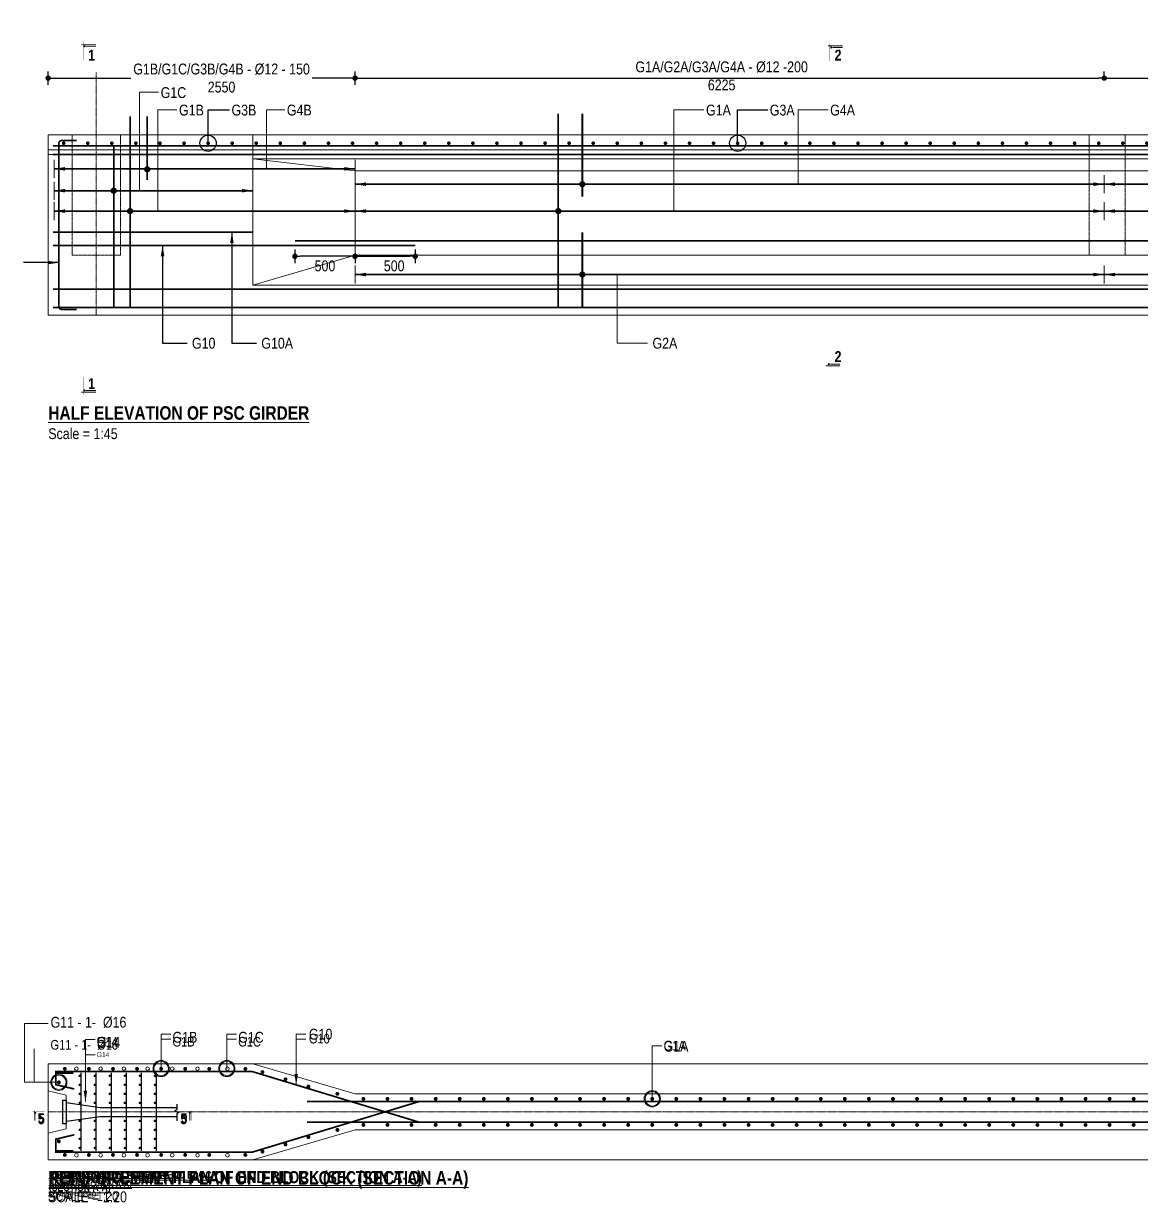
# Model space of a CAD drawing. Header units: millimetres. Extents: x -899 to 143471, y -7850 to 3872.
# Drawn here: x 89276 to 98564, y -5929 to 3872 of the extents above; entities that cross this region are included whole.
import ezdxf

# ---------------------------------------------------------------- set-up
doc = ezdxf.new("R2010")
doc.units = ezdxf.units.MM
doc.header["$PDMODE"] = 3
doc.linetypes.add('ACAD_ISO02W100', pattern=[15, 12, -3])
doc.linetypes.add('CENTER2', pattern=[28.575, 19.05, -3.175, 3.175, -3.175])
for name, color, linetype, lineweight in [('2_Bar_Dot', 3, 'Continuous', 15), ('Bar_Dot', 3, 'Continuous', 15), ('Center Line', 3, 'CENTER2', 9), ('Concrete inside', 124, 'Continuous', 13), ('Concrete Out', 4, 'Continuous', 20), ('Diap', 3, 'ACAD_ISO02W100', 9), ('Dim Arrow', 3, 'Continuous', 9), ('Dim Arrow @ 20', 3, 'Continuous', 9), ('Dim Arrow @ 25', 3, 'Continuous', 9), ('Dim Arrow @ 40', 3, 'Continuous', 9), ('Dim Arrow @ 45', 3, 'Continuous', 9), ('Dimension', 3, 'Continuous', 9), ('Dimension @ 45', 3, 'Continuous', 9), ('G_text', 7, 'Continuous', 25), ('G_text @ 20', 7, 'Continuous', 25), ('G_text @ 25', 7, 'Continuous', 25), ('G_text @ 40', 7, 'Continuous', 25), ('G_text @ 45', 7, 'Continuous', 25), ('Line @ 45', 7, 'Continuous', 20), ('M_Dim Arrow', 3, 'Continuous', 9), ('M_Dim Arrow @ 40', 3, 'Continuous', 9), ('M_Dim Arrow @ 45', 3, 'Continuous', 9), ('M_Section Mark', 7, 'Continuous', 13), ('M_Section Mark @ 20', 7, 'Continuous', 13), ('M_Section Mark @ 25', 7, 'Continuous', 13), ('M_Section Mark @ 40', 7, 'Continuous', 13), ('M_Section Mark @ 45', 7, 'Continuous', 13), ('M_Text_Normal', 7, 'Continuous', 25), ('M_Text_Normal @ 40', 7, 'Continuous', 25), ('M_Text_Normal @ 45', 7, 'Continuous', 25), ('Re-bar', 1, 'Continuous', 30), ('Re-bar_Mesh', 1, 'Continuous', 30), ('Section Mark', 7, 'Continuous', 13), ('Text_Normal', 7, 'Continuous', 25), ('Text_Normal @ 20', 7, 'Continuous', 25), ('Text_Normal @ 25', 7, 'Continuous', 25), ('Text_Normal @ 40', 7, 'Continuous', 25), ('Text_Normal @ 45', 7, 'Continuous', 25), ('Text_Title', 1, 'Continuous', 20), ('Text_Title @ 20', 1, 'Continuous', 20), ('Text_Title @ 25', 1, 'Continuous', 20), ('Text_Title @ 40', 1, 'Continuous', 20), ('Text_Title @ 45', 1, 'Continuous', 20)]:
    doc.layers.add(name, color=color, linetype=linetype, lineweight=lineweight)
doc.styles.add('SWIS_B_N', font='swisscb.ttf', dxfattribs={"height": 2})
doc.styles.add('SWIS_B_T', font='swisscb.ttf', dxfattribs={"height": 2.5})
doc.styles.add('SWIS_R_N', font='swissc.ttf', dxfattribs={"height": 2})
doc.dimstyles.new('Closed_Arrow', dxfattribs={"dimtxt": 2, "dimasz": 2, "dimexe": 1.25, "dimexo": 0.75, "dimgap": 0.75, "dimtad": 2, "dimdec": 0, "dimzin": 0, "dimdsep": 46, "dimtxsty": 'SWIS_R_N', "dimblk": 'DOT', "dimcen": 0.5, "dimadec": 0, "dimazin": 0, "dimtfac": 1, "dimtdec": 0, "dimtofl": 0, "dimtmove": 0, "dimatfit": 3, "dimfxl": 1.25, "dimfxlon": 1, "dimtolj": 1, "dimtzin": 0, "dimarcsym": 0})
doc.dimstyles.new('Dot_Anno', dxfattribs={"dimtxt": 2, "dimasz": 1, "dimexe": 1.25, "dimexo": 0.75, "dimgap": 0.75, "dimtad": 2, "dimdec": 0, "dimzin": 0, "dimdsep": 46, "dimtxsty": 'SWIS_R_N', "dimblk": 'DOT', "dimcen": 0.5, "dimadec": 0, "dimazin": 0, "dimtfac": 1, "dimtdec": 0, "dimtofl": 0, "dimtmove": 0, "dimatfit": 3, "dimfxl": 1.25, "dimfxlon": 1, "dimtolj": 1, "dimtzin": 0, "dimarcsym": 0})
doc.dimstyles.new('Dot_Blanck', dxfattribs={"dimtxt": 2, "dimasz": 3, "dimexe": 1.25, "dimexo": 0.75, "dimgap": 0.75, "dimtad": 2, "dimdec": 0, "dimzin": 0, "dimdsep": 46, "dimtxsty": 'SWIS_R_N', "dimblk": 'DOT', "dimcen": 0.5, "dimadec": 0, "dimazin": 0, "dimtfac": 1, "dimtdec": 0, "dimtofl": 0, "dimtmove": 0, "dimatfit": 3, "dimldrblk": 'DOTBLANK', "dimfxl": 1.25, "dimfxlon": 1, "dimtolj": 1, "dimtzin": 0, "dimarcsym": 0})

# ---------------------------------------------------------------- blocks, each defined once
blk = doc.blocks.new('*U990')
at = {"layer": 'Text_Title @ 20', "insert": (89486.4, -5668.3), "char_height": 50, "attachment_point": 1, "style": 'SWIS_B_T'}
blk.add_mtext_dynamic_manual_height_columns('{\\LREINFORCEMENT PLAN OF END BLOCK (SECTION A-A)}', width=1065.292, gutter_width=275, heights=[0], dxfattribs=at)
at = {"layer": 'Text_Title @ 25', "insert": (89486.4, -5668.3), "char_height": 62.5, "attachment_point": 1, "style": 'SWIS_B_T'}
blk.add_mtext_dynamic_manual_height_columns('{\\LREINFORCEMENT PLAN OF END BLOCK (SECTION A-A)}', width=1526.066, gutter_width=343.8, heights=[0], dxfattribs=at)
at = {"layer": 'Text_Title @ 40', "insert": (89486.4, -5668.3), "char_height": 100, "attachment_point": 1, "style": 'SWIS_B_T'}
blk.add_mtext_dynamic_manual_height_columns('{\\LREINFORCEMENT PLAN OF END BLOCK (SECTION A-A)}', width=4161.608, gutter_width=550, heights=[0], dxfattribs=at)
at = {"layer": 'Text_Title @ 45', "insert": (89486.4, -5668.3), "char_height": 112.5, "attachment_point": 1, "style": 'SWIS_B_T'}
blk.add_mtext_dynamic_manual_height_columns('{\\LREINFORCEMENT PLAN OF END BLOCK (SECTION A-A)}', width=4681.809, gutter_width=618.8, heights=[0], dxfattribs=at)
blk = doc.blocks.new('*U991')
at = {"layer": 'Text_Normal @ 20', "insert": (89478.8, -5837.2), "char_height": 40, "attachment_point": 1, "style": 'SWIS_R_N'}
blk.add_mtext_dynamic_manual_height_columns('SCALE = 1:20', width=393.173, gutter_width=200, heights=[0], dxfattribs=at)
at = {"layer": 'Text_Normal @ 25', "insert": (89478.8, -5837.2), "char_height": 50, "attachment_point": 1, "style": 'SWIS_R_N'}
blk.add_mtext_dynamic_manual_height_columns('SCALE = 1:20', width=491.467, gutter_width=250, heights=[0], dxfattribs=at)
at = {"layer": 'Text_Normal @ 40', "insert": (89478.8, -5837.2), "char_height": 80, "attachment_point": 1, "style": 'SWIS_R_N'}
blk.add_mtext_dynamic_manual_height_columns('SCALE = 1:20', width=786.347, gutter_width=400, heights=[0], dxfattribs=at)
at = {"layer": 'Text_Normal @ 45', "insert": (89478.8, -5837.2), "char_height": 90, "attachment_point": 1, "style": 'SWIS_R_N'}
blk.add_mtext_dynamic_manual_height_columns('SCALE = 1:20', width=884.64, gutter_width=450, heights=[0], dxfattribs=at)
blk = doc.blocks.new('_Dot')
at = {"color": 0, "linetype": 'ByBlock', "lineweight": -2}
blk.add_line((-0.5, 0), (-1, 0), dxfattribs=at)
at = {"color": 0, "linetype": 'ByBlock', "const_width": 0.5}
blk.add_lwpolyline([(-0.25, 0, 1), (0.25, 0, 1)], format="xyb", close=True, dxfattribs=at)
blk = doc.blocks.new('_DotBlank')
at = {"color": 0, "linetype": 'ByBlock', "lineweight": -2}
blk.add_line((-0.5, 0), (-1, 0), dxfattribs=at)
blk.add_circle((0, 0), 0.5, dxfattribs=at)
blk = doc.blocks.new('*U1005')
at = {"layer": 'M_Text_Normal @ 40', "insert": (94594.1, -4585.3), "char_height": 80, "attachment_point": 1, "style": 'SWIS_R_N'}
blk.add_mtext_dynamic_manual_height_columns('G1A', width=95.04, gutter_width=400, heights=[0], dxfattribs=at)
at = {"layer": 'M_Text_Normal @ 45', "insert": (94594.1, -4585.3), "char_height": 90, "attachment_point": 1, "style": 'SWIS_R_N'}
blk.add_mtext_dynamic_manual_height_columns('G1A', width=106.919, gutter_width=450, heights=[0], dxfattribs=at)
blk = doc.blocks.new('*U1007')
at = {"layer": 'M_Text_Normal @ 40', "insert": (90513.3, -4552.5), "char_height": 80, "attachment_point": 1, "style": 'SWIS_R_N'}
blk.add_mtext_dynamic_manual_height_columns('G1B', width=95.04, gutter_width=400, heights=[0], dxfattribs=at)
at = {"layer": 'M_Text_Normal @ 45', "insert": (90513.3, -4510.5), "char_height": 90, "attachment_point": 1, "style": 'SWIS_R_N'}
blk.add_mtext_dynamic_manual_height_columns('G1B', width=106.919, gutter_width=450, heights=[0], dxfattribs=at)
blk = doc.blocks.new('*U1009')
at = {"layer": 'G_text @ 20', "insert": (89884.7, -4680.4), "char_height": 40, "attachment_point": 1, "style": 'SWIS_R_N'}
blk.add_mtext_dynamic_manual_height_columns('G14', width=47.52, gutter_width=200, heights=[0], dxfattribs=at)
at = {"layer": 'G_text @ 25', "insert": (89884.7, -4552.7), "char_height": 50, "attachment_point": 1, "style": 'SWIS_R_N'}
blk.add_mtext_dynamic_manual_height_columns('G14', width=59.4, gutter_width=250, heights=[0], dxfattribs=at)
at = {"layer": 'G_text @ 40', "insert": (89884.7, -4552.7), "char_height": 80, "attachment_point": 1, "style": 'SWIS_R_N'}
blk.add_mtext_dynamic_manual_height_columns('G14', width=95.04, gutter_width=400, heights=[0], dxfattribs=at)
at = {"layer": 'G_text @ 45', "insert": (89884.7, -4552.7), "char_height": 90, "attachment_point": 1, "style": 'SWIS_R_N'}
blk.add_mtext_dynamic_manual_height_columns('G14', width=106.919, gutter_width=450, heights=[0], dxfattribs=at)
blk = doc.blocks.new('*U1011')
at = {"layer": 'M_Text_Normal @ 40', "insert": (91646.7, -4526.8), "char_height": 80, "attachment_point": 1, "style": 'SWIS_R_N'}
blk.add_mtext_dynamic_manual_height_columns('G10', width=95.04, gutter_width=400, heights=[0], dxfattribs=at)
at = {"layer": 'M_Text_Normal @ 45', "insert": (91646.7, -4484.8), "char_height": 90, "attachment_point": 1, "style": 'SWIS_R_N'}
blk.add_mtext_dynamic_manual_height_columns('G10', width=106.919, gutter_width=450, heights=[0], dxfattribs=at)
blk = doc.blocks.new('*U1014')
at = {"layer": 'M_Section Mark @ 20', "insert": (89395.2, -5188.3), "char_height": 40, "attachment_point": 1, "style": 'SWIS_B_N'}
blk.add_mtext_dynamic_manual_height_columns('5', width=119.558, gutter_width=200, heights=[0], dxfattribs=at)
at = {"layer": 'M_Section Mark @ 25', "insert": (89395.2, -5188.3), "char_height": 50, "attachment_point": 1, "style": 'SWIS_B_N'}
blk.add_mtext_dynamic_manual_height_columns('5', width=149.447, gutter_width=250, heights=[0], dxfattribs=at)
at = {"layer": 'M_Section Mark @ 40', "insert": (89395.2, -5188.3), "char_height": 80, "attachment_point": 1, "style": 'SWIS_B_N'}
blk.add_mtext_dynamic_manual_height_columns('5', width=239.115, gutter_width=400, heights=[0], dxfattribs=at)
at = {"layer": 'M_Section Mark @ 45', "insert": (89395.2, -5188.3), "char_height": 90, "attachment_point": 1, "style": 'SWIS_B_N'}
blk.add_mtext_dynamic_manual_height_columns('5', width=269.004, gutter_width=450, heights=[0], dxfattribs=at)
blk = doc.blocks.new('*U1015')
at = {"layer": 'M_Section Mark @ 20', "insert": (90635.5, -5188.3), "char_height": 40, "attachment_point": 3, "style": 'SWIS_B_N'}
blk.add_mtext_dynamic_manual_height_columns('5', width=119.558, gutter_width=200, heights=[0], dxfattribs=at)
at = {"layer": 'M_Section Mark @ 25', "insert": (90635.5, -5188.3), "char_height": 50, "attachment_point": 3, "style": 'SWIS_B_N'}
blk.add_mtext_dynamic_manual_height_columns('5', width=149.447, gutter_width=250, heights=[0], dxfattribs=at)
at = {"layer": 'M_Section Mark @ 40', "insert": (90635.5, -5188.3), "char_height": 80, "attachment_point": 3, "style": 'SWIS_B_N'}
blk.add_mtext_dynamic_manual_height_columns('5', width=239.115, gutter_width=400, heights=[0], dxfattribs=at)
at = {"layer": 'M_Section Mark @ 45', "insert": (90635.5, -5188.3), "char_height": 90, "attachment_point": 3, "style": 'SWIS_B_N'}
blk.add_mtext_dynamic_manual_height_columns('5', width=269.004, gutter_width=450, heights=[0], dxfattribs=at)
blk = doc.blocks.new('*U1071')
at = {"layer": 'M_Text_Normal @ 40', "insert": (89499.8, -4660.8), "char_height": 80, "attachment_point": 7, "style": 'SWIS_R_N'}
blk.add_mtext_dynamic_manual_height_columns('G11 - 1-  %%C16 ', width=773.953, gutter_width=400, heights=[0], dxfattribs=at)
at = {"layer": 'M_Text_Normal @ 45', "insert": (89499.8, -4479.1), "char_height": 90, "attachment_point": 7, "style": 'SWIS_R_N'}
blk.add_mtext_dynamic_manual_height_columns('G11 - 1-  %%C16 ', width=1846.42, gutter_width=450, heights=[0], dxfattribs=at)
blk = doc.blocks.new('*U8')
at = {"layer": 'Re-bar', "const_width": 15.2}
blk.add_lwpolyline([(-7.6, 0, 1), (7.6, 0, 1)], format="xyb", close=True, dxfattribs=at)
blk = doc.blocks.new('*U9')
at = {"layer": 'Dimension', "color": 0, "linetype": 'ByBlock', "lineweight": -2, "transparency": 16777216}
for p in [(0, 0), (200, 0), (400, 0), (600, 0), (800, 0), (1000, 0), (1200, 0), (1400, 0), (1600, 0), (1800, 0), (2000, 0), (2200, 0), (2400, 0), (2600, 0), (2800, 0), (3000, 0), (3200, 0), (3400, 0), (3600, 0), (3800, 0), (4000, 0), (4200, 0), (4400, 0), (4600, 0), (4800, 0), (5000, 0), (5200, 0), (5400, 0), (5600, 0), (5800, 0), (6000, 0), (6200, 0), (6400, 0), (6600, 0), (6800, 0), (7000, 0), (7200, 0), (7400, 0), (7600, 0), (7800, 0), (8000, 0), (8200, 0), (8400, 0), (8600, 0), (8800, 0), (9000, 0), (9200, 0), (9400, 0), (9600, 0), (9800, 0), (10000, 0), (10200, 0), (10400, 0), (10600, 0), (10800, 0), (11000, 0), (11200, 0), (11400, 0), (11600, 0), (11800, 0), (12000, 0), (12200, 0), (12400, 0), (12600, 0), (12800, 0), (13000, 0), (13200, 0), (13400, 0), (13600, 0), (13800, 0), (14000, 0), (14200, 0), (14400, 0), (14600, 0), (14800, 0)]:
    blk.add_blockref('*U8', p, dxfattribs=at)
blk = doc.blocks.new('*U10')
at = {"layer": 'Bar_Dot', "const_width": 16}
blk.add_lwpolyline([(0, 8, 1), (0, -8, 1)], format="xyb", close=True, dxfattribs=at)
blk = doc.blocks.new('*U11')
at = {"layer": 'Dimension', "color": 0, "linetype": 'ByBlock', "lineweight": -2, "transparency": 16777216}
for p in [(0, 0), (200, 0), (400, 0), (600, 0), (800, 0), (1000, 0), (1200, 0), (1400, 0), (1600, 0), (1800, 0), (2000, 0), (2200, 0), (2400, 0), (2600, 0), (2800, 0), (3000, 0), (3200, 0), (3400, 0), (3600, 0), (3800, 0), (4000, 0), (4200, 0), (4400, 0), (4600, 0), (4800, 0), (5000, 0), (5200, 0), (5400, 0), (5600, 0), (5800, 0), (6000, 0), (6200, 0), (6400, 0), (6600, 0), (6800, 0), (7000, 0), (7200, 0), (7400, 0), (7600, 0), (7800, 0), (8000, 0), (8200, 0), (8400, 0), (8600, 0), (8800, 0), (9000, 0), (9200, 0), (9400, 0), (9600, 0), (9800, 0), (10000, 0), (10200, 0), (10400, 0), (10600, 0), (10800, 0), (11000, 0), (11200, 0), (11400, 0), (11600, 0), (11800, 0), (12000, 0), (12200, 0)]:
    blk.add_blockref('*U10', p, dxfattribs=at)
blk = doc.blocks.new('*U12')
at = {"layer": 'Bar_Dot', "const_width": 16}
blk.add_lwpolyline([(0, 8, 1), (0, -8, 1)], format="xyb", close=True, dxfattribs=at)
blk = doc.blocks.new('*U13')
at = {"layer": 'Dimension', "color": 0, "linetype": 'ByBlock', "lineweight": -2, "transparency": 16777216}
for p in [(0, 0), (200, 0), (400, 0), (600, 0), (800, 0), (1000, 0), (1200, 0), (1400, 0), (1600, 0), (1800, 0), (2000, 0), (2200, 0), (2400, 0), (2600, 0), (2800, 0), (3000, 0), (3200, 0), (3400, 0), (3600, 0), (3800, 0), (4000, 0), (4200, 0), (4400, 0), (4600, 0), (4800, 0), (5000, 0), (5200, 0), (5400, 0), (5600, 0), (5800, 0), (6000, 0), (6200, 0), (6400, 0), (6600, 0), (6800, 0), (7000, 0), (7200, 0), (7400, 0), (7600, 0), (7800, 0), (8000, 0), (8200, 0), (8400, 0), (8600, 0), (8800, 0), (9000, 0), (9200, 0), (9400, 0), (9600, 0), (9800, 0), (10000, 0), (10200, 0), (10400, 0), (10600, 0), (10800, 0), (11000, 0), (11200, 0), (11400, 0), (11600, 0), (11800, 0), (12000, 0), (12200, 0)]:
    blk.add_blockref('*U12', p, dxfattribs=at)
blk = doc.blocks.new('*D91')
at = {"layer": 'Defpoints', "color": 0, "transparency": 16777216}
for p in [(92030.1, 3418.2), (89480.1, 2946.9), (92030.1, 2739)]:
    blk.add_point(p, dxfattribs=at)
at = {"layer": 'Dimension', "color": 0, "lineweight": -2, "transparency": 16777216}
for p, q in [((89480.1, 3361.9), (89480.1, 3474.4)), ((92030.1, 3361.9), (92030.1, 3474.4)), ((89525.1, 3418.2), (90168, 3418.2)), ((91985.1, 3418.2), (91674.1, 3418.2))]:
    blk.add_line(p, q, dxfattribs=at)
at = {"layer": 'Dimension', "color": 0, "lineweight": -2, "transparency": 16777216, "xscale": 45, "yscale": 45, "zscale": 45, "rotation": 180}
blk.add_blockref('_Dot', (89480.1, 3418.2), dxfattribs=at)
at = {"layer": 'Dimension', "color": 0, "lineweight": -2, "transparency": 16777216, "xscale": 45, "yscale": 45, "zscale": 45}
blk.add_blockref('_Dot', (92030.1, 3418.2), dxfattribs=at)
at = {"layer": 'Dimension', "color": 0, "transparency": 16777216, "insert": (90921, 3418.2), "char_height": 90, "attachment_point": 5, "style": 'SWIS_R_N'}
blk.add_mtext('\\A1;G1B/G1C/G3B/G4B - %%C12 - 150\\P2550', dxfattribs=at)
blk = doc.blocks.new('*D94')
at = {"layer": 'Defpoints', "color": 0, "transparency": 16777216}
for p in [(98255.1, 3418.2), (98255.1, 3418.2), (92030.1, 2739)]:
    blk.add_point(p, dxfattribs=at)
at = {"layer": 'Dimension', "color": 0, "lineweight": -2, "transparency": 16777216}
for p, q in [((92030.1, 3361.9), (92030.1, 3474.4)), ((98255.1, 3418.2), (98255.1, 3474.4)), ((92075.1, 3418.2), (98210.1, 3418.2))]:
    blk.add_line(p, q, dxfattribs=at)
at = {"layer": 'Dimension', "color": 0, "lineweight": -2, "transparency": 16777216, "xscale": 45, "yscale": 45, "zscale": 45, "rotation": 180}
blk.add_blockref('_Dot', (92030.1, 3418.2), dxfattribs=at)
at = {"layer": 'Dimension', "color": 0, "lineweight": -2, "transparency": 16777216, "xscale": 45, "yscale": 45, "zscale": 45}
blk.add_blockref('_Dot', (98255.1, 3418.2), dxfattribs=at)
at = {"layer": 'Dimension', "color": 0, "transparency": 16777216, "insert": (95076.1, 3436), "char_height": 90, "width": 2160.315, "attachment_point": 5, "style": 'SWIS_R_N'}
blk.add_mtext('\\A1;G1A/G2A/G3A/G4A - %%C12 -200\\P6225', dxfattribs=at)
blk = doc.blocks.new('*D74')
at = {"layer": 'Defpoints', "color": 0, "transparency": 16777216}
for p in [(98255.1, 3418.2), (104480.1, 3418.2), (104480.1, 2946.9)]:
    blk.add_point(p, dxfattribs=at)
at = {"layer": 'Dimension', "color": 0, "lineweight": -2, "transparency": 16777216}
for p, q in [((98255.1, 3418.2), (98255.1, 3474.4)), ((104480.1, 3361.9), (104480.1, 3474.4)), ((98300.1, 3418.2), (104435.1, 3418.2))]:
    blk.add_line(p, q, dxfattribs=at)
at = {"layer": 'Dimension', "color": 0, "lineweight": -2, "transparency": 16777216, "xscale": 45, "yscale": 45, "zscale": 45, "rotation": 180}
blk.add_blockref('_Dot', (98255.1, 3418.2), dxfattribs=at)
at = {"layer": 'Dimension', "color": 0, "lineweight": -2, "transparency": 16777216, "xscale": 45, "yscale": 45, "zscale": 45}
blk.add_blockref('_Dot', (104480.1, 3418.2), dxfattribs=at)
at = {"layer": 'Dimension', "color": 0, "transparency": 16777216, "insert": (101014.2, 3436.8), "char_height": 90, "attachment_point": 5, "style": 'SWIS_R_N'}
blk.add_mtext('\\A1;G1/G2/G3/G4 - %%C12 - 250\\P6225', dxfattribs=at)
blk = doc.blocks.new('*D75')
at = {"layer": 'Defpoints', "color": 0, "transparency": 16777216}
for p in [(92030.1, 1996.9), (92530.1, 2027.3), (92530.1, 1936.8)]:
    blk.add_point(p, dxfattribs=at)
at = {"layer": 'Dimension', "color": 0, "lineweight": -2, "transparency": 16777216}
for p, q in [((92030.1, 1963.2), (92030.1, 1880.5)), ((92530.1, 1993), (92530.1, 1880.5)), ((92075.1, 1936.8), (92485.1, 1936.8))]:
    blk.add_line(p, q, dxfattribs=at)
at = {"layer": 'Dimension', "color": 0, "lineweight": -2, "transparency": 16777216, "xscale": 45, "yscale": 45, "zscale": 45, "rotation": 180}
blk.add_blockref('_Dot', (92030.1, 1936.8), dxfattribs=at)
at = {"layer": 'Dimension', "color": 0, "lineweight": -2, "transparency": 16777216, "xscale": 45, "yscale": 45, "zscale": 45}
blk.add_blockref('_Dot', (92530.1, 1936.8), dxfattribs=at)
at = {"layer": 'Dimension', "color": 0, "transparency": 16777216, "insert": (92355.1, 1856.9), "char_height": 90, "attachment_point": 5, "style": 'SWIS_R_N'}
blk.add_mtext('\\A1;500', dxfattribs=at)
blk = doc.blocks.new('*D76')
at = {"layer": 'Defpoints', "color": 0, "transparency": 16777216}
for p in [(91530.1, 2064.2), (92030.1, 1996.9), (91530.1, 1936.8)]:
    blk.add_point(p, dxfattribs=at)
at = {"layer": 'Dimension', "color": 0, "lineweight": -2, "transparency": 16777216}
for p, q in [((91530.1, 1993), (91530.1, 1880.5)), ((92030.1, 1963.2), (92030.1, 1880.5)), ((91985.1, 1936.8), (91575.1, 1936.8))]:
    blk.add_line(p, q, dxfattribs=at)
at = {"layer": 'Dimension', "color": 0, "lineweight": -2, "transparency": 16777216, "xscale": 45, "yscale": 45, "zscale": 45, "rotation": 180}
blk.add_blockref('_Dot', (91530.1, 1936.8), dxfattribs=at)
at = {"layer": 'Dimension', "color": 0, "lineweight": -2, "transparency": 16777216, "xscale": 45, "yscale": 45, "zscale": 45}
blk.add_blockref('_Dot', (92030.1, 1936.8), dxfattribs=at)
at = {"layer": 'Dimension', "color": 0, "transparency": 16777216, "insert": (91780.1, 1856.9), "char_height": 90, "attachment_point": 5, "style": 'SWIS_R_N'}
blk.add_mtext('\\A1;500', dxfattribs=at)
blk = doc.blocks.new('*U1110')
at = {"layer": 'M_Text_Normal @ 40', "insert": (91059.2, -4552.5), "char_height": 80, "attachment_point": 1, "style": 'SWIS_R_N'}
blk.add_mtext_dynamic_manual_height_columns('G1C', width=95.04, gutter_width=400, heights=[0], dxfattribs=at)
at = {"layer": 'M_Text_Normal @ 45', "insert": (91059.2, -4510.5), "char_height": 90, "attachment_point": 1, "style": 'SWIS_R_N'}
blk.add_mtext_dynamic_manual_height_columns('G1C', width=106.919, gutter_width=450, heights=[0], dxfattribs=at)
blk = doc.blocks.new('*U1004')
at = {"layer": 'M_Dim Arrow @ 40'}
blk.add_leader([(94499.6, -5067.1), (94499.6, -4627.4), (94579.6, -4627.5)], dimstyle='Dot_Blanck', override={"dimscale": 40, "dimgap": 0.75, "dimtad": 0}, dxfattribs=at)
at = {"layer": 'M_Dim Arrow @ 45'}
blk.add_leader([(94499.6, -5067.1), (94499.6, -4627.4), (94579.6, -4627.5)], dimstyle='Dot_Blanck', override={"dimscale": 45, "dimgap": 0.75, "dimtad": 0}, dxfattribs=at)
blk = doc.blocks.new('*U1006')
at = {"layer": 'M_Dim Arrow @ 40'}
blk.add_leader([(90418.8, -4815.4), (90418.8, -4572.7), (90498.8, -4572.7)], dimstyle='Dot_Blanck', override={"dimscale": 40, "dimgap": 0.75, "dimtad": 0}, dxfattribs=at)
at = {"layer": 'M_Dim Arrow @ 45'}
blk.add_leader([(90418.8, -4815.4), (90418.8, -4530.7), (90498.8, -4530.7)], dimstyle='Dot_Blanck', override={"dimscale": 45, "dimgap": 0.75, "dimtad": 0}, dxfattribs=at)
blk = doc.blocks.new('*U1008')
at = {"layer": 'Dim Arrow @ 20'}
blk.add_leader([(89789.8, -5090.1), (89789.8, -4700.6), (89870.2, -4700.6)], dimstyle='Closed_Arrow', override={"dimscale": 20, "dimgap": 0.75, "dimtad": 0}, dxfattribs=at)
at = {"layer": 'Dim Arrow @ 25'}
blk.add_leader([(89789.8, -5090.1), (89789.8, -4572.9), (89870.2, -4572.9)], dimstyle='Closed_Arrow', override={"dimscale": 25, "dimgap": 0.75, "dimtad": 0}, dxfattribs=at)
at = {"layer": 'Dim Arrow @ 40'}
blk.add_leader([(89789.8, -5090.1), (89789.8, -4572.9), (89870.2, -4572.9)], dimstyle='Closed_Arrow', override={"dimscale": 40, "dimgap": 0.75, "dimtad": 0}, dxfattribs=at)
at = {"layer": 'Dim Arrow @ 45'}
blk.add_leader([(89789.8, -5090.1), (89789.8, -4572.9), (89870.2, -4572.9)], dimstyle='Closed_Arrow', override={"dimscale": 45, "dimgap": 0.75, "dimtad": 0}, dxfattribs=at)
blk = doc.blocks.new('*U1010')
at = {"layer": 'M_Dim Arrow @ 40'}
blk.add_leader([(91541.1, -4951.5), (91539.9, -4572.7), (91620.3, -4572.7)], dimstyle='Closed_Arrow', override={"dimscale": 40, "dimgap": 0.75, "dimtad": 0}, dxfattribs=at)
at = {"layer": 'M_Dim Arrow @ 45'}
blk.add_leader([(91541.1, -4951.5), (91539.9, -4530.7), (91620.3, -4530.7)], dimstyle='Closed_Arrow', override={"dimscale": 45, "dimgap": 0.75, "dimtad": 0}, dxfattribs=at)
blk = doc.blocks.new('*U1070')
at = {"layer": 'M_Dim Arrow @ 40'}
blk.add_leader([(89569.1, -4929.5), (89362.9, -4929.5), (89362.9, -4652.4)], dimstyle='Dot_Blanck', override={"dimscale": 40, "dimtad": 0}, dxfattribs=at)
at = {"layer": 'M_Dim Arrow @ 45'}
blk.add_leader([(89569.1, -4929.5), (89283.6, -4929.5), (89283.6, -4441.5)], dimstyle='Dot_Blanck', override={"dimscale": 45, "dimtad": 0}, dxfattribs=at)
blk = doc.blocks.new('*U1109')
at = {"layer": 'M_Dim Arrow @ 40'}
blk.add_leader([(90964.7, -4815.4), (90964.7, -4572.7), (91044.7, -4572.7)], dimstyle='Dot_Blanck', override={"dimscale": 40, "dimgap": 0.75, "dimtad": 0}, dxfattribs=at)
at = {"layer": 'M_Dim Arrow @ 45'}
blk.add_leader([(90964.7, -4815.4), (90964.7, -4530.7), (91044.7, -4530.7)], dimstyle='Dot_Blanck', override={"dimscale": 45, "dimgap": 0.75, "dimtad": 0}, dxfattribs=at)

msp = doc.modelspace()

# ---------------------------------------------------------------- hatches: boundary and pattern name
at = {"layer": 'M_Section Mark'}
for points in [[(89374.8, -5187.1, -1), (89374.8, -5180.7, -1)], [(90655.9, -5187.1, 1), (90655.9, -5180.7, 1)]]:
    msp.add_hatch(color=256, dxfattribs=at).paths.add_polyline_path(points)
at = {"layer": 'Section Mark'}
for points in [[(89787.9, 3683.5, 1), (89778.6, 3683.5, 1)], [(95992.1, 3672.3, 1), (95982.8, 3672.3, 1)], [(95971.7, 1040.7, -1), (95962.4, 1040.7, -1)], [(89787.9, 822, -1), (89778.6, 822, -1)]]:
    msp.add_hatch(color=256, dxfattribs=at).paths.add_polyline_path(points)

# ---------------------------------------------------------------- linework, layer by layer
at = {"color": 7}
for p, q in [((89598.6, -5079), (89630.1, -5079)), ((89598.6, -5079), (89598.6, -5272.3)), ((89630.1, -5079), (89630.1, -5272.3)), ((89911.1, -5139.5), (90548.8, -5139.5)), ((89598.6, -5272.3), (89630.1, -5272.3)), ((89911.1, -5213.2), (90548.8, -5213.2))]:
    msp.add_line(p, q, dxfattribs=at)
for points in [[(89630.1, -5097.6), (89911.1, -5139.5)], [(90548.8, -5110.7), (90548.8, -5157.8), (90530.1, -5167.9), (90566.4, -5181), (90548.8, -5189.2), (90548.8, -5249)], [(89630.1, -5253.7), (89911.1, -5213.2)]]:
    msp.add_lwpolyline(points, dxfattribs=at)
at = {"layer": '2_Bar_Dot', "const_width": 16}
for points in [[(89618.8, -4809.6, 1), (89618.8, -4825.6, 1)], [(89818.8, -4809.6, 1), (89818.8, -4825.6, 1)], [(90018.8, -4809.6, 1), (90018.8, -4825.6, 1)], [(90218.8, -4809.6, 1), (90218.8, -4825.6, 1)], [(90418.8, -4809.6, 1), (90418.8, -4825.6, 1)], [(90618.8, -4809.6, 1), (90618.8, -4825.6, 1)], [(90818.8, -4809.6, 1), (90818.8, -4825.6, 1)], [(91118.8, -4809.6, 1), (91118.8, -4825.6, 1)], [(89569.1, -4922.4, 1), (89569.1, -4938.4, 1)], [(89569.1, -5428.9, -1), (89569.1, -5412.9, -1)], [(89618.8, -5541.7, -1), (89618.8, -5525.7, -1)], [(89818.8, -5541.7, -1), (89818.8, -5525.7, -1)], [(90018.8, -5541.7, -1), (90018.8, -5525.7, -1)], [(90218.8, -5541.7, -1), (90218.8, -5525.7, -1)], [(90418.8, -5541.7, -1), (90418.8, -5525.7, -1)], [(90618.8, -5541.7, -1), (90618.8, -5525.7, -1)], [(90818.8, -5541.7, -1), (90818.8, -5525.7, -1)], [(91118.8, -5541.7, -1), (91118.8, -5525.7, -1)]]:
    msp.add_lwpolyline(points, format="xyb", close=True, dxfattribs=at)
at = {"layer": '2_Bar_Dot'}
for centre in [(89715.1, -4816.9), (89916.6, -4816.9), (90109.7, -4816.9), (90305.9, -4816.9), (90511.1, -4816.9), (90721.1, -4816.9), (90969.8, -4816.9), (89715.1, -5536.2), (89916.6, -5536.2), (90109.7, -5536.2), (90305.9, -5536.2), (90511.1, -5536.2), (90721.1, -5536.2), (90969.8, -5536.2)]:
    msp.add_circle(centre, 15, dxfattribs=at)
at = {"layer": 'Bar_Dot', "const_width": 16}
for points in [[(91260.9, -4837, 1), (91260.9, -4853, 1)], [(91451.7, -4897.1, 1), (91451.7, -4913.1, 1)], [(91642.5, -4957.1, 1), (91642.5, -4973.1, 1)], [(91883.3, -5017.2, 1), (91883.3, -5033.2, 1)], [(91642.5, -5394.2, -1), (91642.5, -5378.2, -1)], [(91883.3, -5334.2, -1), (91883.3, -5318.2, -1)], [(91451.7, -5454.3, -1), (91451.7, -5438.3, -1)], [(91260.9, -5514.4, -1), (91260.9, -5498.4, -1)]]:
    msp.add_lwpolyline(points, format="xyb", close=True, dxfattribs=at)
at = {"layer": 'Center Line', "ltscale": 0.4}
for p, q in [((89880.1, 1446.9), (89880.1, 3468.2)), ((89480.1, -5175.7), (104480.1, -5175.7))]:
    msp.add_line(p, q, dxfattribs=at)
at = {"layer": 'Concrete inside', "lineweight": 0, "ltscale": 50}
for p, q in [((89480.1, 2821.9), (104480.1, 2821.9)), ((91980.1, 2784.4), (89480.1, 2784.4)), ((91180.1, 2746.9), (104480.1, 2746.9)), ((92030.1, 2646.9), (91180.1, 2746.9)), ((92030.1, 1946.9), (92030.1, 2646.9)), ((92030.1, 2646.9), (104480.1, 2646.9)), ((92030.1, 1946.9), (91180.1, 1696.9)), ((92030.1, 1946.9), (104480.1, 1946.9)), ((91180.1, 1696.9), (104480.1, 1696.9)), ((92030.1, -5025.7), (91180.1, -4775.7)), ((104480.1, -5025.7), (92030.1, -5025.7)), ((92030.1, -5325.7), (91180.1, -5575.7)), ((104480.1, -5325.7), (92030.1, -5325.7))]:
    msp.add_line(p, q, dxfattribs=at)
at = {"layer": 'Concrete Out'}
for p, q in [((89480.1, 2946.9), (104480.1, 2946.9)), ((89480.1, 1446.9), (89480.1, 2946.9)), ((91180.1, 1696.9), (91180.1, 2946.9)), ((104480.1, 1446.9), (89480.1, 1446.9)), ((89480.1, -4775.7), (89480.1, -5575.7)), ((89480.1, -4775.7), (104480.1, -4775.7)), ((89480.1, -5575.7), (104480.1, -5575.7))]:
    msp.add_line(p, q, dxfattribs=at)
msp.add_lwpolyline([(89480.1, -5351.8), (89630.1, -5315.9), (89630.1, -5036.8), (89480.1, -5001.8)], dxfattribs=at)
at = {"layer": 'Diap', "ltscale": 0.1}
for points in [[(90080.1, 2946.9), (90080.1, 1946.9), (89680.1, 1946.9), (89680.1, 2946.9)], [(98430.1, 2946.9), (98430.1, 1946.9), (98130.1, 1946.9), (98130.1, 2946.9)]]:
    msp.add_lwpolyline(points, dxfattribs=at)
at = {"layer": 'Dim Arrow'}
for p, q in [((89530.1, 2739), (89530.1, 2589)), ((92030.1, 2739), (92030.1, 2589)), ((89530.1, 2557.3), (89530.1, 2407.3)), ((91180.1, 2557.3), (91180.1, 2407.3)), ((98255.1, 2611.4), (98255.1, 2461.4)), ((89530.1, 2387.5), (89530.1, 2237.5)), ((92030.1, 2387.5), (92030.1, 2237.5)), ((98255.1, 2387.5), (98255.1, 2237.5)), ((92030.1, 1860.1), (92030.1, 1710.1)), ((98255.1, 1860.1), (98255.1, 1710.1))]:
    msp.add_line(p, q, dxfattribs=at)
for points in [[(90397.8, 3300.5), (90239.5, 3300.5), (90239.5, 2482.3)], [(90550.1, 3155), (90391.8, 3155), (90391.8, 2312.5)], [(91446.2, 3155), (91294.1, 3155), (91294.1, 2664)], [(94929.3, 3155), (94679.3, 3155), (94679.3, 2312.5)], [(95960.7, 3155), (95710.7, 3155), (95710.7, 2536.4)], [(94458.8, 1214.2), (94208.8, 1214.2), (94208.8, 1785.1)]]:
    msp.add_lwpolyline(points, dxfattribs=at)
at = {"layer": 'M_Dim Arrow'}
msp.add_line((89283.6, -4441.5), (89479.6, -4441.5), dxfattribs=at)
at = {"layer": 'M_Section Mark'}
for points, const_width in [([(89451.9, -5175.7), (89351, -5175.7)], 0.769), ([(89364.4, -5165.6), (89364.4, -5247.8)], 5.13), ([(89375, -5191.8), (89375, -5247.8)], 5.13), ([(90578.8, -5175.7), (90679.8, -5175.7)], 0.769), ([(90655.8, -5191.8), (90655.8, -5247.8)], 5.13), ([(90666.4, -5165.6), (90666.4, -5247.8)], 5.13)]:
    msp.add_lwpolyline(points, dxfattribs=dict(at, const_width=const_width))
for centre in [(89374.8, -5183.9), (90655.9, -5183.9)]:
    msp.add_circle(centre, 3.2, dxfattribs=at)
at = {"layer": 'Re-bar', "const_width": 14}
for points in [[(90161, 1511.7), (90161, 3101)], [(90303.3, 3101), (90303.3, 2570.7)], [(93718.6, 1511.7), (93718.6, 3121.9)], [(93918.6, 2433.5), (93918.6, 3121.9)], [(104480.1, 2854.4), (89520.1, 2854.4)], [(90024.7, 1511.7), (90024.7, 2854.4)], [(89520.1, 2783.5), (104480.1, 2783.5)], [(89520.1, 2136.8), (91180.1, 2136.8)], [(104480.1, 2064.2), (91530.1, 2064.2)], [(93918.6, 1511.7), (93918.6, 2134.8)], [(89520.1, 2027.3), (92530.1, 2027.3)], [(89521.4, 1664.7), (104480.1, 1664.7)], [(89520.1, 1511.7), (104480.1, 1511.7)], [(89694.9, -4984.9), (89544.9, -4949.9), (89544.9, -4852.6), (89689, -4852.6)], [(104480.1, -5090.1), (91630.1, -5090.1)], [(104480.1, -5261.2), (91630.1, -5261.2)], [(89689, -5499.7), (89544.9, -5499.7), (89544.9, -5402.4), (89694.9, -5366.4)]]:
    msp.add_lwpolyline(points, dxfattribs=at)
for points in [[(89718.3, 2899.1), (89593.3, 2899.1, 0.414214), (89568.3, 2874.1), (89568.3, 1520.8, 0.414214), (89593.3, 1495.8), (89718.3, 1495.8)], [(92561.8, -5261.2), (91176, -4840.7, 0.051394), (91170.9, -4840.1), (89538.1, -4840.1)], [(92561.8, -5090.1), (91176, -5510.7, -0.051394), (91170.9, -5511.2), (89538, -5511.2)]]:
    msp.add_lwpolyline(points, format="xyb", dxfattribs=at)
at = {"layer": 'Re-bar', "const_width": 26}
for points in [[(90290.3, 2660, 1), (90316.3, 2660, 1)], [(93905.6, 2536.4, 1), (93931.6, 2536.4, 1)], [(90011.7, 2482.3, 1), (90037.7, 2482.3, 1)], [(90148, 2312.5, 1), (90174, 2312.5, 1)], [(93705.6, 2312.5, 1), (93731.6, 2312.5, 1)], [(93905.6, 1785.1, 1), (93931.6, 1785.1, 1)]]:
    msp.add_lwpolyline(points, format="xyb", close=True, dxfattribs=at)
at = {"layer": 'Re-bar_Mesh'}
for points in [[(92561.8, -5261.2), (91176, -4840.7, 0.051394), (91170.9, -4840.1), (89544.9, -4840.1)], [(92561.8, -5090.1), (91176, -5510.7, -0.051394), (91170.9, -5511.2), (89544.9, -5511.2)]]:
    msp.add_lwpolyline(points, format="xyb", dxfattribs=at)
for points in [[(89694.9, -4984.9), (89544.9, -4949.9), (89544.9, -4840.1), (89689, -4840.1)], [(89755.1, -5500.7), (89755.1, -4850.7)], [(89880.1, -5500.7), (89880.1, -4850.7)], [(90005.1, -5500.7), (90005.1, -4850.7)], [(90130.1, -5500.7), (90130.1, -4850.7)], [(90255.1, -5500.7), (90255.1, -4850.7)], [(90380.1, -5500.7), (90380.1, -4850.7)], [(89689, -5511.2), (89544.9, -5511.2), (89544.9, -5402.4), (89694.9, -5366.4)]]:
    msp.add_lwpolyline(points, dxfattribs=at)
for points, const_width in [([(89742.2, -4870.6, 1), (89742.2, -4880.8, 1)], 10.2), ([(89867.2, -4870.6, 1), (89867.2, -4880.8, 1)], 10.2), ([(89992.2, -4870.6, 1), (89992.2, -4880.8, 1)], 10.2), ([(90117.2, -4870.6, 1), (90117.2, -4880.8, 1)], 10.2), ([(90242.2, -4870.6, 1), (90242.2, -4880.8, 1)], 10.2), ([(90367.2, -4870.6, 1), (90367.2, -4880.8, 1)], 10.2), ([(89742.2, -4945.6, 1), (89742.2, -4955.8, 1)], 10.2), ([(89867.2, -4945.6, 1), (89867.2, -4955.8, 1)], 10.2), ([(89992.2, -4945.6, 1), (89992.2, -4955.8, 1)], 10.2), ([(90117.2, -4945.6, 1), (90117.2, -4955.8, 1)], 10.2), ([(90242.2, -4945.6, 1), (90242.2, -4955.8, 1)], 10.2), ([(90367.2, -4945.6, 1), (90367.2, -4955.8, 1)], 10.2), ([(89742.2, -5020.6, 1), (89742.2, -5030.8, 1)], 10.2), ([(89742.2, -5095.6, 1), (89742.2, -5105.8, 1)], 10.2), ([(89867.2, -5020.6, 1), (89867.2, -5030.8, 1)], 10.2), ([(89867.2, -5095.6, 1), (89867.2, -5105.8, 1)], 10.2), ([(89992.2, -5020.6, 1), (89992.2, -5030.8, 1)], 10.2), ([(89992.2, -5095.6, 1), (89992.2, -5105.8, 1)], 10.2), ([(90117.2, -5020.6, 1), (90117.2, -5030.8, 1)], 10.2), ([(90117.2, -5095.6, 1), (90117.2, -5105.8, 1)], 10.2), ([(90242.2, -5020.6, 1), (90242.2, -5030.8, 1)], 10.2), ([(90242.2, -5095.6, 1), (90242.2, -5105.8, 1)], 10.2), ([(90367.2, -5020.6, 1), (90367.2, -5030.8, 1)], 10.2), ([(90367.2, -5095.6, 1), (90367.2, -5105.8, 1)], 10.2), ([(89742.2, -5255.8, -1), (89742.2, -5245.6, -1)], 10.2), ([(89867.2, -5255.8, -1), (89867.2, -5245.6, -1)], 10.2), ([(89992.2, -5255.8, -1), (89992.2, -5245.6, -1)], 10.2), ([(90117.2, -5255.8, -1), (90117.2, -5245.6, -1)], 10.2), ([(90242.2, -5255.8, -1), (90242.2, -5245.6, -1)], 10.2), ([(90367.2, -5255.8, -1), (90367.2, -5245.6, -1)], 10.2), ([(89742.2, -5330.8, -1), (89742.2, -5320.6, -1)], 10.2), ([(89867.2, -5330.8, -1), (89867.2, -5320.6, -1)], 10.2), ([(89992.2, -5330.8, -1), (89992.2, -5320.6, -1)], 10.2), ([(90117.2, -5330.8, -1), (90117.2, -5320.6, -1)], 10.2), ([(90242.2, -5330.8, -1), (90242.2, -5320.6, -1)], 10.2), ([(90367.2, -5330.8, -1), (90367.2, -5320.6, -1)], 10.2), ([(89742.2, -5405.8, -1), (89742.2, -5395.6, -1)], 10.2), ([(89742.2, -5480.8, -1), (89742.2, -5470.6, -1)], 10.2), ([(89742.2, -5479.5, -1), (89742.2, -5471.8, -1)], 7.68), ([(89867.2, -5405.8, -1), (89867.2, -5395.6, -1)], 10.2), ([(89867.2, -5480.8, -1), (89867.2, -5470.6, -1)], 10.2), ([(89867.2, -5479.5, -1), (89867.2, -5471.8, -1)], 7.68), ([(89992.2, -5405.8, -1), (89992.2, -5395.6, -1)], 10.2), ([(89992.2, -5480.8, -1), (89992.2, -5470.6, -1)], 10.2), ([(89992.2, -5479.5, -1), (89992.2, -5471.8, -1)], 7.68), ([(90117.2, -5405.8, -1), (90117.2, -5395.6, -1)], 10.2), ([(90117.2, -5480.8, -1), (90117.2, -5470.6, -1)], 10.2), ([(90117.2, -5479.5, -1), (90117.2, -5471.8, -1)], 7.68), ([(90242.2, -5405.8, -1), (90242.2, -5395.6, -1)], 10.2), ([(90242.2, -5480.8, -1), (90242.2, -5470.6, -1)], 10.2), ([(90242.2, -5479.5, -1), (90242.2, -5471.8, -1)], 7.68), ([(90367.2, -5405.8, -1), (90367.2, -5395.6, -1)], 10.2), ([(90367.2, -5480.8, -1), (90367.2, -5470.6, -1)], 10.2), ([(90367.2, -5479.5, -1), (90367.2, -5471.8, -1)], 7.68)]:
    msp.add_lwpolyline(points, format="xyb", close=True, dxfattribs=dict(at, const_width=const_width))
at = {"layer": 'Section Mark'}
for points, const_width in [([(89756.5, 3698.8), (89876.3, 3698.8)], 7.47), ([(89771.3, 3571.3), (89771.3, 3718.3)], 1.12), ([(89794.8, 3683.4), (89876.3, 3683.4)], 7.47), ([(95960.7, 3687.5), (96080.5, 3687.5)], 7.47), ([(95975.5, 3560), (95975.5, 3707)], 1.12), ([(95999, 3672.1), (96080.5, 3672.1)], 7.47), ([(95955, 1153), (95955, 1006)], 1.12), ([(95940.3, 1025.5), (96060.1, 1025.5)], 7.47), ([(95978.6, 1040.9), (96060.1, 1040.9)], 7.47), ([(89771.3, 934.3), (89771.3, 787.3)], 1.12), ([(89756.5, 806.8), (89876.3, 806.8)], 7.47), ([(89794.8, 822.2), (89876.3, 822.2)], 7.47)]:
    msp.add_lwpolyline(points, dxfattribs=dict(at, const_width=const_width))
for centre in [(89783.3, 3683.5), (95987.5, 3672.3), (95967, 1040.7), (89783.3, 822)]:
    msp.add_circle(centre, 4.66, dxfattribs=at)

# ---------------------------------------------------------------- block references
at = {"layer": 'Dim Arrow'}
msp.add_blockref('*U1008', (0, 0), dxfattribs=at)
at = {"layer": 'Dimension'}
for name, p in [('*U9', (89609.2, 2876.7)), ('*U11', (92099.7, -5067.1))]:
    msp.add_blockref(name, p, dxfattribs=at)
at = {"layer": 'Dimension', "xscale": -1, "rotation": 180}
msp.add_blockref('*U13', (92099.7, -5284.3), dxfattribs=at)
at = {"layer": 'G_text'}
msp.add_blockref('*U1009', (0, 0), dxfattribs=at)
at = {"layer": 'M_Dim Arrow'}
for name in ['*U1070', '*U1006', '*U1109', '*U1010', '*U1004']:
    msp.add_blockref(name, (0, 0), dxfattribs=at)
at = {"layer": 'M_Section Mark'}
for name in ['*U1014', '*U1015']:
    msp.add_blockref(name, (0, 0), dxfattribs=at)
at = {"layer": 'M_Text_Normal'}
for name in ['*U1071', '*U1011', '*U1007', '*U1110', '*U1005']:
    msp.add_blockref(name, (0, 0), dxfattribs=at)
at = {"layer": 'Text_Normal'}
msp.add_blockref('*U991', (0, 0), dxfattribs=at)
at = {"layer": 'Text_Title'}
msp.add_blockref('*U990', (0, 0), dxfattribs=at)

# ---------------------------------------------------------------- texts
at = {"layer": 'Line @ 45', "char_height": 90, "attachment_point": 1, "style": 'SWIS_B_N'}
for s, insert in [('1', (89812.8, 3654.1)), ('2', (96014.7, 3654.1)), ('2', (96014.7, 1148.6)), ('1', (89812.8, 923.4))]:
    msp.add_mtext_dynamic_manual_height_columns(s, width=103.71, gutter_width=450, heights=[0], dxfattribs=dict(at, insert=insert))
at = {"layer": 'Text_Normal @ 45', "char_height": 90, "attachment_point": 1, "style": 'SWIS_R_N'}
for s, width, heights, insert in [('G1C', 935.2, [0], (90415.1, 3342.9)), ('G1B', 935.2, [0], (90567.4, 3197.4)), ('G3B', 935.2, [94.3], (91003.5, 3197.4)), ('G4B', 935.2, [0], (91463.5, 3197.4)), ('G1A', 935.2, [0], (94946.6, 3197.4)), ('G3A', 935.2, [94.3], (95476.5, 3197.4)), ('G4A', 935.2, [0], (95978, 3197.4)), ('G10', 935.2, [0], (90675.1, 1259.3)), ('G10A', 935.2, [0], (91251.3, 1259.3)), ('G2A', 935.2, [0], (94501.6, 1259.3)), ('Scale = 1:45', 809.157, [0], (89481.2, 507.3))]:
    msp.add_mtext_dynamic_manual_height_columns(s, width=width, gutter_width=450, heights=heights, dxfattribs=dict(at, insert=insert))
at = {"layer": 'Text_Title @ 45', "insert": (89481, 690.6), "char_height": 112.5, "attachment_point": 1, "style": 'SWIS_B_T'}
msp.add_mtext_dynamic_manual_height_columns('{\\LHALF ELEVATION OF PSC GIRDER}', width=8825.975, gutter_width=618.8, heights=[0], dxfattribs=at)

# ---------------------------------------------------------------- dimensions: what is measured, and where the dimension line sits
at = {"layer": 'Dimension @ 45'}
for base, p1, p2, text, override, picture, middle in [((92030.1, 3418.2), (89480.1, 2946.9), (92030.1, 2739), 'G1B/G1C/G3B/G4B - %%C12 - 150\\P<>', {"dimscale": 45, "dimtix": 0, "dimtofl": 0, "dimtmove": 2, "dimatfit": 3}, '*D91', (90921, 3418.2)), ((104480.1, 3418.2), (98255.1, 3418.2), (104480.1, 2946.9), 'G1/G2/G3/G4 - %%C12 - 250\\P<>', {"dimscale": 45, "dimtix": 0, "dimtofl": 0, "dimtmove": 1, "dimatfit": 3}, '*D74', (101014.2, 3280.6)), ((98255.1, 3418.2), (92030.1, 2739), (98255.1, 3418.2), 'G1A/G2A/G3A/G4A - %%C12 -200\\P<>', {"dimscale": 45, "dimtix": 0, "dimtofl": 0, "dimtmove": 1, "dimatfit": 3}, '*D94', (95076.1, 3279.8))]:
    dim = msp.add_linear_dim(base=base, p1=p1, p2=p2, text=text, dimstyle='Dot_Anno', override=override, dxfattribs=at)
    dim.commit()
    dim.dimension.update_dxf_attribs({"geometry": picture, "text_midpoint": middle, "dimtype": 128})
dim = msp.add_linear_dim(base=(91530.1, 1936.8), p1=(92030.1, 1996.9), p2=(91530.1, 2064.2), dimstyle='Dot_Anno', override={"dimscale": 45, "dimtix": 0, "dimtofl": 0, "dimtmove": 1, "dimatfit": 3}, dxfattribs=at)
dim.commit()
dim.dimension.update_dxf_attribs({"geometry": '*D76', "text_midpoint": (91780.1, 1856.9)})
dim = msp.add_linear_dim(base=(92530.1, 1936.8), p1=(92030.1, 1996.9), p2=(92530.1, 2027.3), dimstyle='Dot_Anno', override={"dimscale": 45, "dimtix": 0, "dimtofl": 0, "dimtmove": 0, "dimatfit": 3}, dxfattribs=at)
dim.commit()
dim.dimension.update_dxf_attribs({"geometry": '*D75', "text_midpoint": (92355.1, 1936.8), "dimtype": 128})

# ---------------------------------------------------------------- leaders
at = {"layer": 'Dim Arrow @ 45'}
for points, dimstyle, override in [([(90809.2, 2876.7), (90809.2, 3155), (90986.2, 3155)], 'Dot_Blanck', {"dimscale": 45, "dimgap": 0.75, "dimtad": 0}), ([(95209.2, 2876.7), (95209.2, 3155), (95459.2, 3155)], 'Dot_Blanck', {"dimscale": 45, "dimgap": 0.75, "dimtad": 0}), ([(89530.1, 2664), (92030.1, 2664)], 'Closed_Arrow', {"dimscale": 45, "dimtad": 0}), ([(92030.1, 2664), (89530.1, 2664)], 'Closed_Arrow', {"dimscale": 45, "dimtad": 0}), ([(92030.1, 2536.4), (98255.1, 2536.4)], 'Closed_Arrow', {"dimscale": 45, "dimtad": 0}), ([(98255.1, 2536.4), (92030.1, 2536.4)], 'Closed_Arrow', {"dimscale": 45, "dimtad": 0}), ([(98255.1, 2536.4), (104480.1, 2536.4)], 'Closed_Arrow', {"dimscale": 45, "dimtad": 0}), ([(104480.1, 2536.4), (98255.1, 2536.4)], 'Closed_Arrow', {"dimscale": 45, "dimtad": 0}), ([(91180.1, 2482.3), (89530.1, 2482.3)], 'Closed_Arrow', {"dimscale": 45, "dimtad": 0}), ([(89530.1, 2482.3), (91180.1, 2482.3)], 'Closed_Arrow', {"dimscale": 45, "dimtad": 0}), ([(92030.1, 2312.5), (89530.1, 2312.5)], 'Closed_Arrow', {"dimscale": 45, "dimtad": 0}), ([(89530.1, 2312.5), (92030.1, 2312.5)], 'Closed_Arrow', {"dimscale": 45, "dimtad": 0}), ([(92030.1, 2312.5), (98255.1, 2312.5)], 'Closed_Arrow', {"dimscale": 45, "dimtad": 0}), ([(98255.1, 2312.5), (92030.1, 2312.5)], 'Closed_Arrow', {"dimscale": 45, "dimtad": 0}), ([(98255.1, 2312.5), (104480.1, 2312.5)], 'Closed_Arrow', {"dimscale": 45, "dimtad": 0}), ([(104480.1, 2312.5), (98255.1, 2312.5)], 'Closed_Arrow', {"dimscale": 45, "dimtad": 0}), ([(91007, 2136.8), (91007, 1214.2), (91210, 1214.2)], 'Closed_Arrow', {"dimscale": 45, "dimgap": 0.75, "dimtad": 0}), ([(90430.8, 2027.3), (90430.8, 1214.2), (90633.8, 1214.2)], 'Closed_Arrow', {"dimscale": 45, "dimgap": 0.75, "dimtad": 0}), ([(89568.3, 1884.7), (89276, 1884.7)], 'Closed_Arrow', {"dimscale": 45, "dimtad": 0}), ([(98255.1, 1785.1), (92030.1, 1785.1)], 'Closed_Arrow', {"dimscale": 45, "dimtad": 0}), ([(92030.1, 1785.1), (98255.1, 1785.1)], 'Closed_Arrow', {"dimscale": 45, "dimtad": 0}), ([(98255.1, 1785.1), (104480.1, 1785.1)], 'Closed_Arrow', {"dimscale": 45, "dimtad": 0}), ([(104480.1, 1785.1), (98255.1, 1785.1)], 'Closed_Arrow', {"dimscale": 45, "dimtad": 0})]:
    msp.add_leader(points, dimstyle=dimstyle, override=override, dxfattribs=at)

doc.saveas('drawing.dxf')
